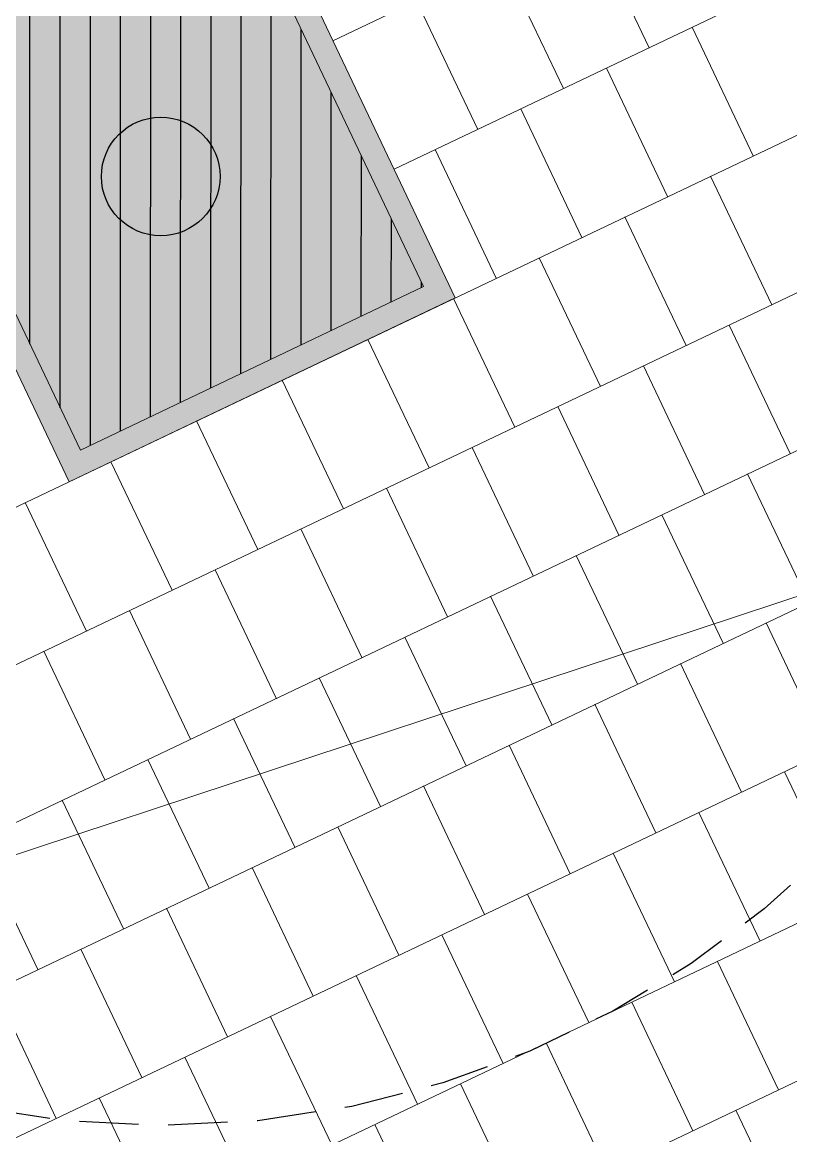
# Model space of a CAD drawing. Header units: metres. Extents: x 678805 to 1359287, y 2747329 to 5497370.
# Drawn here: x 680009.723 to 680012.963, y 2748698.638 to 2748703.331 of the extents above; entities that cross this region are included whole.
import ezdxf
from ezdxf.enums import TextEntityAlignment as Align

# ---------------------------------------------------------------- set-up
doc = ezdxf.new("R2010")
doc.units = ezdxf.units.M
doc.linetypes.add('XREF_MON_SFT_TREES$0$HIDDEN', pattern=[0.375, 0.25, -0.125])
for name, color, linetype in [('00_XREF_MON_HSC_PAVEMENT', 7, 'Continuous'), ('00_XREF_TWQ_SFT_TREES', 7, 'Continuous'), ('XREF_MON_GENERAL_LAYOUT$0$02-L-Plan Change', 8, 'Continuous'), ('XREF_MON_HSC_PAVEMENT$0$03-TR-Tree Pit_Green', 74, 'Continuous'), ('XREF_MON_SFT_TREES$0$SL_TREE_CANOPY', 251, 'XREF_MON_SFT_TREES$0$HIDDEN'), ('XREF_MON_SFT_TREES$0$SL_TREE_TRUNK', 251, 'Continuous')]:
    doc.layers.add(name, color=color, linetype=linetype)
for name, color, linetype, true_color in [('02-L-Waterfeatures 01', 7, 'Continuous', 0x4da6ff), ('XREF_MON_HSC_PAVEMENT$0$03-TR-Tree Pit_White', 7, 'Continuous', 0xfcfcfc), ('XREF_MON_SFT_TREES$0$SL_TREE_PROSOPIS_CINERARIA', 7, 'Continuous', 0x5f7f00)]:
    doc.layers.add(name, color=color, linetype=linetype, true_color=true_color)
for name, color, linetype, lineweight in [('XREF_MON_GENERAL_LAYOUT$0$02-L-Material Change', 251, 'Continuous', 5), ('XREF_MON_GENERAL_LAYOUT$0$04-BK-Tree Pit', 6, 'Continuous', 5), ('XREF_MON_HSC_PAVEMENT$0$04-BK-Tree Pit', 6, 'Continuous', 5)]:
    doc.layers.add(name, color=color, linetype=linetype, lineweight=lineweight)
doc.layers.add('XREF_MON_HSC_PAVEMENT$0$02-L-Joints-Paviment_07_Precast Concrete Blocks 60X40', color=7, linetype='Continuous', lineweight=5, true_color=0x999999)
doc.layers.add('XREF_MON_HSC_PAVEMENT$0$03-TR-Pavement_07_Precast Concrete Blocks 60X40', color=7, linetype='Continuous', lineweight=5, true_color=0x999999)
doc.layers.get('XREF_MON_SFT_TREES$0$SL_TREE_PROSOPIS_CINERARIA').off()
doc.styles.add('XREF_MON_GENERAL_LAYOUT$0$Standard', font='arial.ttf')

# ---------------------------------------------------------------- blocks, each defined once
blk = doc.blocks.new('XREF_MON_SFT_TREES$0$Prosopis_cineraria')
at = {"layer": 'XREF_MON_SFT_TREES$0$SL_TREE_TRUNK'}
h = blk.add_hatch(color=256, dxfattribs=at)
h.dxf.hatch_style = 1
edge = h.paths.add_edge_path()
edge.add_arc((0, 0), 0.25, 0, 360)
at = {"layer": 'XREF_MON_SFT_TREES$0$SL_TREE_CANOPY', "linetype": 'XREF_MON_SFT_TREES$0$HIDDEN'}
blk.add_circle((0, 0), 4, dxfattribs=at)
at = {"layer": 'XREF_MON_SFT_TREES$0$SL_TREE_TRUNK'}
blk.add_circle((0, 0), 0.25, dxfattribs=at)
blk = doc.blocks.new('XREF_MON_SFT_TREES')
at = {"layer": 'XREF_MON_SFT_TREES$0$SL_TREE_PROSOPIS_CINERARIA', "rotation": 25.44812939262281}
blk.add_blockref('XREF_MON_SFT_TREES$0$Prosopis_cineraria', (680010.3068, 2748702.681), dxfattribs=at)
blk = doc.blocks.new('XREF_MON_HSC_PAVEMENT$0$ALCORQUE RECTANGULAR')
at = {"layer": 'XREF_MON_HSC_PAVEMENT$0$03-TR-Tree Pit_Green', "ltscale": 0.3}
h = blk.add_hatch(dxfattribs=at)
h.set_pattern_fill('ANSI31', color=256, scale=0.04, angle=-45)
h.set_pattern_definition([(360, (-2068898.16958, 3428624.0145), (3e-17, 0.127), [])])
h.paths.add_polyline_path([(679903.3912, 2748647.4209), (679902.7022, 2748648.8686), (679904.6889, 2748649.8136), (679905.3775, 2748648.3668)])
at = {"layer": 'XREF_MON_HSC_PAVEMENT$0$03-TR-Tree Pit_White'}
h = blk.add_hatch(color=256, dxfattribs=at)
h.dxf.hatch_style = 1
h.paths.add_polyline_path([(679903.3438, 2748647.2877), (679902.5689, 2748648.916), (679904.7361, 2748649.9473), (679905.511, 2748648.3188)])
blk = doc.blocks.new('XREF_MON_HSC_PAVEMENT')
at = {"layer": 'XREF_MON_HSC_PAVEMENT$0$02-L-Joints-Paviment_07_Precast Concrete Blocks 60X40'}
for points in [[(680012.366, 2748703.2231), (680012.1081, 2748703.765)], [(680012.0048, 2748703.0512), (680011.7469, 2748703.5931)], [(680011.6436, 2748702.8793), (680011.3857, 2748703.4212)], [(680012.805, 2748702.7678), (680012.5471, 2748703.3097)], [(680012.4438, 2748702.5959), (680012.186, 2748703.1378)], [(680012.0826, 2748702.424), (680011.8248, 2748702.966)], [(680011.7214, 2748702.2522), (680011.4636, 2748702.7941)], [(680012.8831, 2748702.1402), (680012.6252, 2748702.6821)], [(680012.5219, 2748701.9683), (680012.264, 2748702.5103)], [(680012.1607, 2748701.7965), (680011.9028, 2748702.3384)], [(680011.7995, 2748701.6246), (680011.5416, 2748702.1665)], [(680012.961, 2748701.5131), (680012.7031, 2748702.055)], [(680011.4383, 2748701.4527), (680011.1804, 2748701.9946)], [(680012.5998, 2748701.3412), (680012.3419, 2748701.8831)], [(680011.0771, 2748701.2808), (680010.8193, 2748701.8228)], [(680012.2386, 2748701.1693), (680011.9807, 2748701.7112)], [(680010.7159, 2748701.109), (680010.4581, 2748701.6509)], [(680011.8774, 2748700.9974), (680011.6195, 2748701.5394)], [(680010.3547, 2748700.9371), (680010.0969, 2748701.479)], [(680013.039, 2748700.8855), (680012.7812, 2748701.4274)], [(680011.5162, 2748700.8256), (680011.2583, 2748701.3675)], [(680009.9935, 2748700.7652), (680009.7357, 2748701.3072)], [(680012.6778, 2748700.7136), (680012.42, 2748701.2555)], [(680011.155, 2748700.6537), (680010.8971, 2748701.1956)], [(680012.3166, 2748700.5417), (680012.0588, 2748701.0837)], [(680010.7938, 2748700.4818), (680010.5359, 2748701.0238)], [(680011.9555, 2748700.3699), (680011.6976, 2748700.9118)], [(680010.4326, 2748700.31), (680010.1747, 2748700.8519)], [(680013.1169, 2748700.2583), (680012.859, 2748700.8003)], [(680011.5943, 2748700.198), (680011.3364, 2748700.7399)], [(680010.0714, 2748700.1381), (680009.8135, 2748700.68)], [(680012.7557, 2748700.0865), (680012.4978, 2748700.6284)], [(680011.2331, 2748700.0261), (680010.9752, 2748700.568)], [(680012.3945, 2748699.9146), (680012.1366, 2748700.4565)], [(680010.8719, 2748699.8542), (680010.614, 2748700.3962)], [(680012.0333, 2748699.7427), (680011.7754, 2748700.2846)], [(680010.5107, 2748699.6824), (680010.2528, 2748700.2243)], [(680013.195, 2748699.6307), (680012.9371, 2748700.1727)], [(680011.6721, 2748699.5708), (680011.4142, 2748700.1128)], [(680010.1495, 2748699.5105), (680009.8916, 2748700.0524)], [(680012.8338, 2748699.4589), (680012.5759, 2748700.0008)], [(680011.3109, 2748699.399), (680011.053, 2748699.9409)], [(680009.7883, 2748699.3386), (680009.5304, 2748699.8806)], [(680012.4726, 2748699.287), (680012.2147, 2748699.8289)], [(680010.9497, 2748699.2271), (680010.6919, 2748699.769)], [(680012.1114, 2748699.1151), (680011.8535, 2748699.6571)], [(680010.5885, 2748699.0552), (680010.3307, 2748699.5972)], [(680011.7502, 2748698.9433), (680011.4923, 2748699.4852)], [(680010.2273, 2748698.8834), (680009.9695, 2748699.4253)], [(680012.9118, 2748698.8314), (680012.6539, 2748699.3733)], [(680011.389, 2748698.7714), (680011.1311, 2748699.3133)], [(680009.8662, 2748698.7115), (680009.6083, 2748699.2534)], [(680012.5506, 2748698.6595), (680012.2927, 2748699.2014)], [(680011.0278, 2748698.5995), (680010.7699, 2748699.1414)], [(680012.1894, 2748698.4876), (680011.9315, 2748699.0295)], [(680010.6666, 2748698.4276), (680010.4087, 2748698.9696)], [(680011.8282, 2748698.3157), (680011.5703, 2748698.8576)], [(680010.3054, 2748698.2558), (680010.0475, 2748698.7977)], [(680012.9897, 2748698.2041), (680012.7318, 2748698.7461)], [(680011.467, 2748698.1438), (680011.2092, 2748698.6858)]]:
    blk.add_lwpolyline(points, dxfattribs=at)
at = {"layer": 'XREF_MON_HSC_PAVEMENT$0$03-TR-Pavement_07_Precast Concrete Blocks 60X40'}
for points in [[(680019.688, 2748707.3717), (680011.033, 2748703.2531)], [(680021.835, 2748707.0644), (679976.9243, 2748685.693)], [(680019.9458, 2748706.8299), (680011.2909, 2748702.7113)], [(680022.1094, 2748706.5305), (679937.2934, 2748666.1696)], [(680022.3672, 2748705.9887), (679997.0688, 2748693.9501)], [(680022.625, 2748705.447), (679997.3266, 2748693.4083)], [(680022.8828, 2748704.9052), (679938.2468, 2748664.6298)], [(680023.1406, 2748704.3634), (679938.5645, 2748664.1166)], [(680023.3985, 2748703.8216), (679835.5537, 2748614.4328)]]:
    blk.add_lwpolyline(points, dxfattribs=at)
at = {"layer": 'XREF_MON_HSC_PAVEMENT$0$04-BK-Tree Pit', "rotation": 90}
blk.add_blockref('XREF_MON_HSC_PAVEMENT$0$ALCORQUE RECTANGULAR', (3428658.8364, 2068798.8256), dxfattribs=at)
blk = doc.blocks.new('XREF_MON_GENERAL_LAYOUT$0$ALCORQUE RECTANGULAR')
blk.add_lwpolyline([(679903.3911, 2748647.4212), (679902.7023, 2748648.8684), (679904.6888, 2748649.8139), (679905.3776, 2748648.3665)], close=True)
at = {"layer": 'XREF_MON_GENERAL_LAYOUT$0$02-L-Material Change'}
blk.add_lwpolyline([(679903.3438, 2748647.2877), (679902.5689, 2748648.916), (679904.736, 2748649.9474), (679905.511, 2748648.319)], close=True, dxfattribs=at)
blk = doc.blocks.new('XREF_MON_GENERAL_LAYOUT')
at = {"layer": 'XREF_MON_GENERAL_LAYOUT$0$02-L-Plan Change', "lineweight": 0, "ltscale": 0.2}
blk.add_line((680023.1685, 2748704.272), (679975.5664, 2748688.5514), dxfattribs=at)
at = {"layer": 'XREF_MON_GENERAL_LAYOUT$0$04-BK-Tree Pit', "rotation": 90}
blk.add_blockref('XREF_MON_GENERAL_LAYOUT$0$ALCORQUE RECTANGULAR', (3428658.8364, 2068798.8256), dxfattribs=at)
at = {"style": 'XREF_MON_GENERAL_LAYOUT$0$Standard'}
for tag, rotation, p in [('604,00', 330.2643, (679905.7703, 2748776.5578)), ('603,00', 330.2643, (679901.8609, 2748753.4772)), ('600,00', 133.826, (679944.5968, 2748745.1526)), ('602,00', 330.2643, (679883.3192, 2748738.7269)), ('601,00', 117.8906, (679920.972, 2748732.8701)), ('601,00', 330.2643, (679864.7775, 2748723.9765)), ('600,00', 40.8833, (679777.4054, 2748705.4436, 1.17)), ('602,00', 330.2643, (679941.2749, 2748705.483)), ('601,00', 40.8833, (679701.7984, 2748703.8886, 1.17)), ('598,00', 62.091, (679810.2666, 2748702.6187)), ('600,00', 330.2643, (679877.7815, 2748691.1312)), ('600,00', 19.5511, (679920.4438, 2748685.4955)), ('601,00', 330.2643, (679934.8129, 2748683.8036)), ('599,00', 330.2643, (679854.5671, 2748679.0611)), ('600,00', 88.3928, (679743.9135, 2748675.5716)), ('599,00', 20.6086, (679924.2599, 2748675.2164)), ('601,00', 88.3928, (679728.0346, 2748671.3178, -2)), ('602,00', 88.3928, (679711.8258, 2748665.9661, -1)), ('603,00', 88.3928, (679695.6151, 2748660.611)), ('599,00', 40.8833, (679788.8073, 2748655.8292, 1.17)), ('601,00', 40.8833, (679627.6123, 2748644.6026, 1.17)), ('603,00', 41.7058, (679702.4989, 2748628.4844, 1.17)), ('600,00', 40.8833, (679645.925, 2748597.9261, 1.17)), ('599,00', 34.2277, (679673.5744, 2748555.136, 5.34))]:
    blk.add_attdef(tag, text='', height=1, rotation=rotation, dxfattribs=at).set_placement(p, align=Align.MIDDLE)
at = {"ltscale": 0.3, "style": 'XREF_MON_GENERAL_LAYOUT$0$Standard'}
for tag, rotation, p in [('603,50', 330.2643, (679911.5006, 2748760.5702)), ('602,50', 330.2643, (679892.8647, 2748745.8464)), ('600,50', 133.826, (679933.0483, 2748738.7294)), ('601,50', 330.2643, (679873.5807, 2748731.6715)), ('601,50', 101.2857, (679909.522, 2748726.9453)), ('602,50', 330.2643, (679948.6249, 2748713.8598)), ('600,50', 39.606, (679743.2426, 2748706.9713)), ('600,50', 330.2643, (679880.266, 2748702.726)), ('600,50', 17.3537, (679917.6151, 2748690.5539)), ('599,50', 330.2643, (679867.1975, 2748684.7162)), ('599,50', 18.8944, (679921.7104, 2748680.5784)), ('599,50', 39.606, (679778.9915, 2748677.2412)), ('600,50', 88.3928, (679735.9249, 2748673.5861)), ('601,50', 88.3928, (679719.9063, 2748668.581)), ('602,50', 88.3928, (679703.4738, 2748663.4518)), ('598,50', 330.2643, (679861.7651, 2748662.3968)), ('601,50', 39.606, (679610.5133, 2748662.0612)), ('600,00', 41.7058, (679752.3076, 2748637.6854)), ('601,00', 41.7058, (679736.0441, 2748634.5376)), ('599,00', 35.0835, (679763.0433, 2748634.415, 1.17)), ('602,00', 41.7058, (679720.1743, 2748633.0959, 1.17)), ('600,00', 35.0835, (679747.0628, 2748629.9031, 1.17)), ('601,00', 35.0835, (679731.2456, 2748625.2389, 1.17)), ('600,50', 39.606, (679636.9197, 2748621.3387)), ('602,00', 35.0835, (679715.3998, 2748620.6394, 1.17)), ('599,50', 28.7604, (679659.4816, 2748574.3233))]:
    blk.add_attdef(tag, text='', height=1, rotation=rotation, dxfattribs=at).set_placement(p, align=Align.MIDDLE)

msp = doc.modelspace()

# ---------------------------------------------------------------- block references
at = {"layer": '00_XREF_MON_HSC_PAVEMENT'}
msp.add_blockref('XREF_MON_HSC_PAVEMENT', (0, 0), dxfattribs=at)
at = {"layer": '00_XREF_TWQ_SFT_TREES'}
msp.add_blockref('XREF_MON_SFT_TREES', (0, 0), dxfattribs=at)
at = {"layer": '02-L-Waterfeatures 01', "color": 18, "true_color": 0x000000}
msp.add_blockref('XREF_MON_GENERAL_LAYOUT', (0, 0), dxfattribs=at)

doc.saveas('drawing.dxf')
